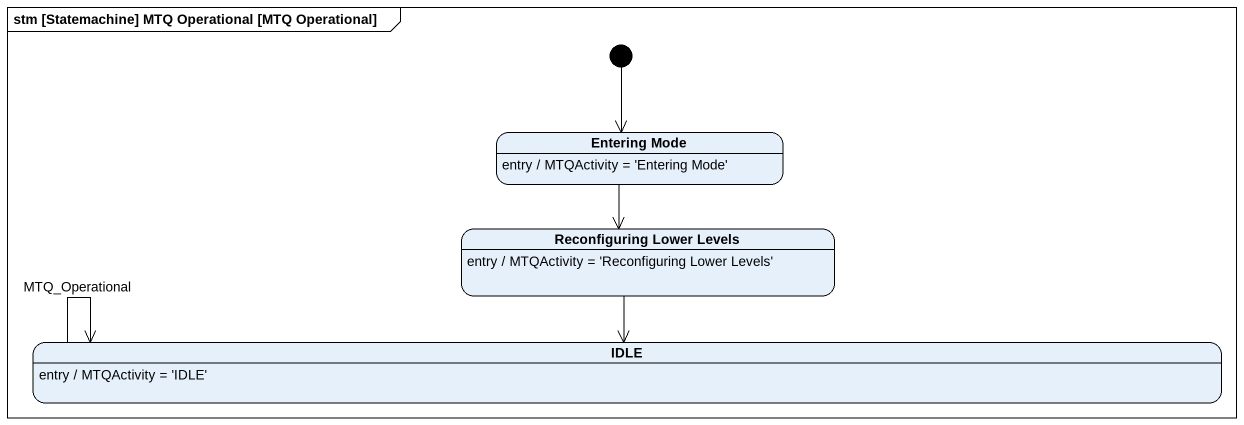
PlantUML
@startuml
mainframe stm [Statemachine] MTQ Operational [MTQ Operational]
hide empty description
state "Entering Mode" as Entering_Mode
Entering_Mode : entry / MTQActivity = 'Entering Mode'
state "Reconfiguring Lower Levels" as Reconfiguring_Lower_Levels
Reconfiguring_Lower_Levels : entry / MTQActivity = 'Reconfiguring Lower Levels'
state IDLE
IDLE : entry / MTQActivity = 'IDLE'
[*] --> Entering_Mode
Entering_Mode --> Reconfiguring_Lower_Levels
Reconfiguring_Lower_Levels --> IDLE
IDLE --> IDLE : MTQ_Operational
@enduml
